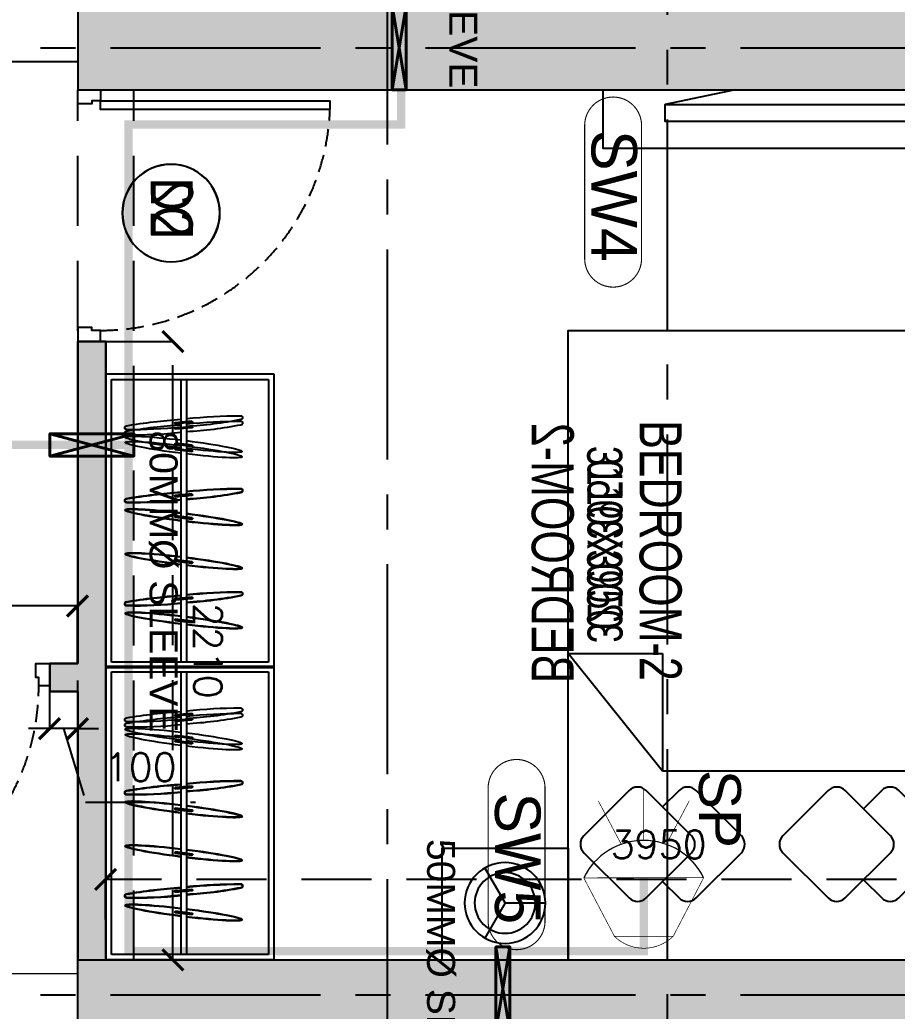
# Model space of a CAD drawing. Header units: millimetres. Extents: x -414464 to 1686, y -90036 to 108605.
# Drawn here: x -98699 to -95566, y -73118 to -69575 of the extents above; entities that cross this region are included whole.
import ezdxf
from ezdxf.enums import TextEntityAlignment as Align

# ---------------------------------------------------------------- set-up
doc = ezdxf.new("R2010")
doc.units = ezdxf.units.MM
doc.header["$LTSCALE"] = 1000
doc.header["$MEASUREMENT"] = 0
for name, pattern in [('$1$AUDIT_D_120904163729-0', [0]), ('$36$HIDDEN', [0.375, 0.25, -0.125]), ('2BHK-A - BACK$1$AUDIT_D_120904163729-0', [0]), ('2BHK-A - BACK$1$HIDDEN', [0.375, 0.25, -0.125]), ('AUDIT_D_120904163729-0', [0]), ('T8(T9 IS SIMILAR) - DIMENSION & TEXTING$1$( Hidden )', [0.375, 0.25, -0.125]), ('T8(T9 IS SIMILAR) - DIMENSION & TEXTING$1$1', [0]), ('T8(T9 IS SIMILAR) - DIMENSION & TEXTING$1$3BHK-D$0$HIDDEN', [0.375, 0.25, -0.125]), ('T8(T9 IS SIMILAR) - DIMENSION & TEXTING$1$AUDIT_D_120904163729-0', [0]), ('T8(T9 IS SIMILAR) - DIMENSION & TEXTING$1$HIDDEN', [0.375, 0.25, -0.125]), ('T8(T9 IS SIMILAR)$1$$0$HIDDEN', [0.375, 0.25, -0.125]), ('T8(T9 IS SIMILAR)$1$HIDDEN', [0.375, 0.25, -0.125]), ('T8_REFUGE COLUMNS$1$CENTER2', [1.125, 0.75, -0.125, 0.125, -0.125])]:
    doc.linetypes.add(name, pattern=pattern)
doc.layers.get('0').update_dxf_attribs({"linetype": 'AUDIT_D_120904163729-0'})
for name, color, linetype in [('$0$A-HATCH -160', 251, '$1$AUDIT_D_120904163729-0'), ('$21$A-DIMENSIONS', 2, '$36$HIDDEN'), ('2BHK-A - BACK$1$2BHK-A - FRONT$0$a-furniture', 8, 'Continuous'), ('2BHK-A - BACK$1$A-DOOR-FULL', 2, 'Continuous'), ('2BHK-A - BACK$1$A-HATCH -160', 251, '2BHK-A - BACK$1$AUDIT_D_120904163729-0'), ('2BHK-A - BACK$1$a-window-no', 125, 'Continuous'), ('a-rcc', 3, 'Continuous'), ('T8(T9 IS SIMILAR) - DIMENSION & TEXTING$1$A-DIMENSIONS', 2, 'T8(T9 IS SIMILAR) - DIMENSION & TEXTING$1$HIDDEN'), ('T8(T9 IS SIMILAR) - DIMENSION & TEXTING$1$A-FIRE FIGHTING', 7, 'T8(T9 IS SIMILAR) - DIMENSION & TEXTING$1$AUDIT_D_120904163729-0'), ('T8(T9 IS SIMILAR) - DIMENSION & TEXTING$1$a-window-no', 125, 'Continuous'), ('T8(T9 IS SIMILAR)$1$$6$a-beam 2', 50, 'Continuous'), ('T8(T9 IS SIMILAR)$1$S-BEAM', 20, 'T8(T9 IS SIMILAR)$1$$0$HIDDEN'), ('T8_REFUGE COLUMNS$1$A-CENTERLINE', 193, 'T8_REFUGE COLUMNS$1$CENTER2'), ('T8_REFUGE COLUMNS$1$A-RCC COLS', 3, 'Continuous'), ('T8_TYPICAL COLUMNS$1$A-RCC COLS', 3, 'Continuous')]:
    doc.layers.add(name, color=color, linetype=linetype)
for name, color, linetype, lineweight in [('2BHK-A - BACK$1$a-Text', 4, 'Continuous', 0), ('2BHK-A - BACK$1$a-TEXT -R SIZE', 4, 'Continuous', 0), ('2BHK-A - BACK$1$A-WALL- 160', 6, 'Continuous', 30), ('T8(T9 IS SIMILAR) - DIMENSION & TEXTING$1$a-Text', 4, 'Continuous', 0), ('T8(T9 IS SIMILAR) - DIMENSION & TEXTING$1$a-TEXT -R SIZE', 4, 'Continuous', 0), ('T8(T9 IS SIMILAR) - DIMENSION & TEXTING$1$U-IPD-WS-FIRE', 1, 'Continuous', 40), ('T8(T9 IS SIMILAR) - DIMENSION & TEXTING$1$U-IPD-WS-SP', 1, 'Continuous', 5), ('T8(T9 IS SIMILAR) - DIMENSION & TEXTING$1$U-IPD-WS-TEXT', 7, 'Continuous', 0), ('T8(T9 IS SIMILAR)$1$D&W', 8, 'Continuous', 25), ('T8(T9 IS SIMILAR)$1$SCPL BEAM', 191, 'T8(T9 IS SIMILAR)$1$$0$HIDDEN', 13), ('T8_REFUGE COLUMNS$1$A-COLUMN NO size reduce', 81, 'Continuous', 25)]:
    doc.layers.add(name, color=color, linetype=linetype, lineweight=lineweight)
for name, color, linetype, lineweight, true_color in [('T8(T9 IS SIMILAR) - DIMENSION & TEXTING$1$U-IPD-SP-SLEV-50', 7, 'T8(T9 IS SIMILAR) - DIMENSION & TEXTING$1$3BHK-D$0$HIDDEN', 40, 0x2f0dd9), ('T8(T9 IS SIMILAR) - DIMENSION & TEXTING$1$U-IPD-SP-SLEV-80', 7, 'T8(T9 IS SIMILAR) - DIMENSION & TEXTING$1$1', 40, 0x10d54b), ('T8_REFUGE COLUMNS$1$COL-HATCH', 7, 'Continuous', 25, 0xa3a3a3)]:
    doc.layers.add(name, color=color, linetype=linetype, lineweight=lineweight, true_color=true_color)
doc.styles.add('2BHK-A - BACK$1$ARIAL ARROW', font='swisscl.ttf')
doc.styles.add('2BHK-A - BACK$1$LODHA STANDERD', font='sanss___.ttf')
doc.styles.add('T8(T9 IS SIMILAR) - DIMENSION & TEXTING$1$arial', font='sanss___.ttf')
doc.styles.add('T8(T9 IS SIMILAR) - DIMENSION & TEXTING$1$ARIAL ARROW', font='swisscl.ttf')
doc.styles.add('T8(T9 IS SIMILAR) - DIMENSION & TEXTING$1$LODHA STANDERD', font='sanss___.ttf')
doc.styles.add('T8(T9 IS SIMILAR) - DIMENSION & TEXTING$1$Romans 1', font='romans.shx', dxfattribs={"height": 100})
doc.styles.add('T8_REFUGE COLUMNS$1$STANDARD', font='GOTHIC.TTF')
doc.dimstyles.new('T8(T9 IS SIMILAR) - DIMENSION & TEXTING$1$ALPINE S', dxfattribs={"dimscale": 0, "dimtxt": 100, "dimasz": 75, "dimexe": 0, "dimexo": 0, "dimgap": 75, "dimtad": 1, "dimdec": 0, "dimzin": 0, "dimdsep": 46, "dimtxsty": 'T8(T9 IS SIMILAR) - DIMENSION & TEXTING$1$Romans 1', "dimblk": 'T8(T9 IS SIMILAR) - DIMENSION & TEXTING$1$_ArchTick', "dimcen": 0.09, "dimclrd": 256, "dimclre": 256, "dimclrt": 7, "dimadec": 0, "dimazin": 0, "dimtfac": 1, "dimtdec": 0, "dimtofl": 0, "dimtmove": 1, "dimatfit": 0, "dimldrblk": 'T8(T9 IS SIMILAR) - DIMENSION & TEXTING$1$_Open90', "dimfxl": 1, "dimtolj": 1, "dimtzin": 0, "dimarcsym": 0})

# ---------------------------------------------------------------- blocks, each defined once
blk = doc.blocks.new('T8_REFUGE COLUMNS')
at = {"layer": 'T8_REFUGE COLUMNS$1$COL-HATCH', "linetype": 'ByBlock'}
h = blk.add_hatch(color=256, dxfattribs=at)
h.dxf.hatch_style = 1
h.paths.add_polyline_path([(1210052.1, -5701089.9), (1209752.1, -5701089.9), (1209752.1, -5705299.9), (1210052.1, -5705299.9)])
h = blk.add_hatch(color=256, dxfattribs=at)
h.dxf.hatch_style = 1
h.paths.add_polyline_path([(1213162.1, -5701089.9), (1213412.1, -5701089.9), (1213412.1, -5705299.9), (1213162.1, -5705299.9)])
at = {"layer": 'T8_REFUGE COLUMNS$1$A-CENTERLINE'}
for p, q in [((1209902.1, -5728808.5), (1209902.1, -5698573.6)), ((1213287.1, -5728808.5), (1213287.1, -5698573.6)), ((1214284.1, -5703194.9), (1182156.9, -5703194.9)), ((1218123.2, -5704194.9), (1182156.9, -5704194.9))]:
    blk.add_line(p, q, dxfattribs=at)
at = {"layer": 'T8_REFUGE COLUMNS$1$A-COLUMN NO size reduce', "linetype": 'ByBlock', "const_width": 3.9}
for points in [[(1210179.9, -5703490.4, -1), (1210179.9, -5703287.2), (1210656, -5703287.2, -1), (1210656, -5703490.4)], [(1212547.2, -5703835.1, -1), (1212547.2, -5703631.9), (1213023.6, -5703631.9, -1), (1213023.6, -5703835.1)]]:
    blk.add_lwpolyline(points, format="xyb", close=True, dxfattribs=at)
at = {"layer": 'T8_REFUGE COLUMNS$1$A-RCC COLS', "linetype": 'ByBlock'}
for points in [[(1210052.1, -5701089.9), (1209752.1, -5701089.9), (1209752.1, -5705299.9), (1210052.1, -5705299.9)], [(1213162.1, -5701089.9), (1213412.1, -5701089.9), (1213412.1, -5705299.9), (1213162.1, -5705299.9)]]:
    blk.add_lwpolyline(points, close=True, dxfattribs=at)
at = {"layer": 'T8_REFUGE COLUMNS$1$A-COLUMN NO size reduce', "linetype": 'ByBlock', "char_height": 162.5, "attachment_point": 1, "style": 'T8_REFUGE COLUMNS$1$STANDARD'}
for s, width, insert in [('SW4', 2000.242, (1210196.2, -5703303.5)), ('SW5', 1745.453, (1212563.4, -5703648.1))]:
    blk.add_mtext_dynamic_manual_height_columns(s, width=width, gutter_width=500, heights=[0], dxfattribs=dict(at, insert=insert))
blk = doc.blocks.new('T8_TYPICAL COLUMNS')
at = {"layer": 'T8_TYPICAL COLUMNS$1$A-RCC COLS', "linetype": 'ByBlock'}
blk.add_blockref('T8_REFUGE COLUMNS', (0, 0), dxfattribs=at)
blk = doc.blocks.new('*U2933')
for points in [[(0, 0), (0, 820), (-30, 820), (-30, 0)], [(-860, 0), (-820, 0), (-820, -30), (-810, -30), (-810, -80), (-860, -80)], [(40, 0), (0, 0), (0, -30), (-10, -30), (-10, -80), (40, -80)]]:
    blk.add_lwpolyline(points, close=True)
at = {"color": 0, "linetype": 'ByBlock', "ltscale": 0.25}
blk.add_arc((1.2, -0.5), 821.2, 92.373, 179.9653, dxfattribs=at)
blk = doc.blocks.new('*U2931')
for points in [[(0, 0), (0, 820), (30, 820), (30, 0)], [(-40, 0), (0, 0), (0, -30), (10, -30), (10, -80), (-40, -80)], [(860, 0), (820, 0), (820, -30), (810, -30), (810, -80), (860, -80)]]:
    blk.add_lwpolyline(points, close=True)
at = {"color": 0, "linetype": 'ByBlock', "ltscale": 0.25}
blk.add_arc((-1.2, -0.5), 821.2, 0.0347, 87.627, dxfattribs=at)
blk = doc.blocks.new('2BHK-A - BACK$1$WINDOW TAG')
at = {"layer": '2BHK-A - BACK$1$a-window-no'}
blk.add_circle((0, 0), 174.1, dxfattribs=at)
at = {"layer": '2BHK-A - BACK$1$a-window-no', "style": '2BHK-A - BACK$1$LODHA STANDERD'}
blk.add_attdef('WINDOW', text='', height=150, dxfattribs=at).set_placement((11.3, 2.8), align=Align.MIDDLE_CENTER)
blk = doc.blocks.new('2BHK-A - BACK$1$2BHK-A - FRONT$0$A$C6E931037')
at = {"color": 0, "linetype": 'ByBlock'}
for p, q in [((1050, 600), (0, 600)), ((0, 600), (0, 0)), ((1030, 580), (20, 580)), ((20, 580), (20, 20)), ((1030, 20), (1030, 580)), ((1050, 0), (1050, 600)), ((1029, 287.5), (19, 287.5)), ((169.2, 247.5), (161.9, 307.1)), ((170.8, 247.5), (163.5, 307.1)), ((164.9, 307.5), (172.2, 247.9)), ((166.5, 307.5), (173.8, 247.9)), ((242.4, 247.6), (247.7, 307.4)), ((244, 247.6), (249.2, 307.4)), ((250.7, 307.1), (245.4, 247.4)), ((252.2, 307.1), (247, 247.4)), ((381.4, 247.5), (374, 307.1)), ((374, 307.1), (374, 307.1)), ((382.9, 247.5), (375.6, 307.1)), ((375.6, 307.1), (375.6, 307.1)), ((377, 307.5), (377, 307.5)), ((377, 307.5), (384.3, 247.9)), ((378.6, 307.5), (378.6, 307.5)), ((378.6, 307.5), (385.9, 247.9)), ((538.2, 247.5), (530.9, 307.1)), ((539.8, 247.5), (532.4, 307.1)), ((533.9, 307.5), (541.2, 247.9)), ((535.4, 307.5), (542.7, 247.9)), ((611.4, 247.6), (616.6, 307.4)), ((612.9, 247.6), (618.2, 307.4)), ((619.6, 307.1), (614.4, 247.4)), ((621.2, 307.1), (615.9, 247.4)), ((780.2, 247.5), (772.9, 307.1)), ((775.8, 307.5), (783.1, 247.9)), ((799.4, 247.5), (792.1, 307.1)), ((795.1, 307.5), (802.4, 247.9)), ((853.4, 247.6), (858.6, 307.4)), ((861.6, 307.1), (856.3, 247.4)), ((872.6, 247.6), (877.8, 307.4)), ((880.8, 307.1), (875.6, 247.4)), ((1030, 267.5), (20, 267.5)), ((381.4, 247.5), (381.4, 247.5)), ((382.9, 247.5), (382.9, 247.5)), ((384.3, 247.9), (384.3, 247.9)), ((385.9, 247.9), (385.9, 247.9)), ((0, 0), (1050, 0)), ((20, 20), (1030, 20))]:
    blk.add_line(p, q, dxfattribs=at)
for centre, radius, start, end in [((1679.1, 203.5), 1449.3, 168.9432, 176.6792), ((1680.7, 203.5), 1449.3, 168.9432, 176.6792), ((263.6, 481.1), 6.91, 353.3258, 176.6742), ((265.2, 481.1), 6.91, 353.3258, 176.6742), ((-1659.6, 483.1), 1930.1, 354.1834, 359.9166), ((-1658.1, 483.1), 1930.1, 354.1834, 359.9166), ((2048.1, 203.5), 1449.3, 168.9432, 176.6792), ((2049.6, 203.5), 1449.3, 168.9432, 176.6792), ((632.6, 481.1), 6.91, 353.3258, 176.6742), ((634.1, 481.1), 6.91, 353.3258, 176.6742), ((-1290.6, 483.1), 1930.1, 354.1834, 359.9166), ((-1289.1, 483.1), 1930.1, 354.1834, 359.9166), ((2290, 203.5), 1449.3, 168.9432, 176.6792), ((2309.3, 203.5), 1449.3, 168.9432, 176.6792), ((874.5, 481.1), 6.91, 353.3258, 176.6742), ((-1048.7, 483.1), 1930.1, 354.1834, 359.9166), ((893.8, 481.1), 6.91, 353.3258, 176.6742), ((-1029.4, 483.1), 1930.1, 354.1834, 359.9166), ((163.4, 307.3), 1.5, 7, 187), ((165, 307.3), 1.5, 7, 187), ((249.2, 307.3), 1.5, 355, 175), ((250.7, 307.3), 1.5, 355, 175), ((375.5, 307.3), 1.5, 7, 187), ((377.1, 307.3), 1.5, 7, 187), ((532.4, 307.3), 1.5, 7, 187), ((533.9, 307.3), 1.5, 7, 187), ((618.1, 307.3), 1.5, 355, 175), ((619.7, 307.3), 1.5, 355, 175), ((774.3, 307.3), 1.5, 7, 187), ((793.6, 307.3), 1.5, 7, 187), ((860.1, 307.3), 1.5, 355, 175), ((879.3, 307.3), 1.5, 355, 175), ((1671.5, 107.8), 1450.8, 173.6789, 181.3108), ((1673.1, 107.8), 1450.8, 173.6789, 181.3108), ((-1666, 397), 1928.2, 350.3383, 356.1495), ((-1664.5, 397), 1928.2, 350.3383, 356.1495), ((2040.5, 107.8), 1450.8, 173.6789, 181.3108), ((2042, 107.8), 1450.8, 173.6789, 181.3108), ((-1297, 397), 1928.2, 350.3383, 356.1495), ((-1295.5, 397), 1928.2, 350.3383, 356.1495), ((2282.4, 107.8), 1450.8, 173.6789, 181.3108), ((-1055.1, 397), 1928.2, 350.3383, 356.1495), ((2301.7, 107.8), 1450.8, 173.6789, 181.3108), ((-1035.8, 397), 1928.2, 350.3383, 356.1495), ((170.7, 247.7), 1.5, 187, 7), ((172.3, 247.7), 1.5, 187, 7), ((243.9, 247.5), 1.5, 175, 355), ((245.5, 247.5), 1.5, 175, 355), ((382.8, 247.7), 1.5, 187, 7), ((384.4, 247.7), 1.5, 187, 7), ((539.7, 247.7), 1.5, 187, 7), ((541.2, 247.7), 1.5, 187, 7), ((612.9, 247.5), 1.5, 175, 355), ((614.4, 247.5), 1.5, 175, 355), ((781.7, 247.7), 1.5, 187, 7), ((800.9, 247.7), 1.5, 187, 7), ((854.8, 247.5), 1.5, 175, 355), ((874.1, 247.5), 1.5, 175, 355), ((228, 73.8), 6.91, 173.3258, 356.6742), ((229.5, 73.8), 6.91, 173.3258, 356.6742), ((596.9, 73.8), 6.91, 173.3258, 356.6742), ((598.5, 73.8), 6.91, 173.3258, 356.6742), ((838.9, 73.8), 6.91, 173.3258, 356.6742), ((858.1, 73.8), 6.91, 173.3258, 356.6742)]:
    blk.add_arc(centre, radius, start, end, dxfattribs=at)
for centre, start_param, end_param in [((169.2, 272.7), -1.509644, 1.493508), ((170.7, 272.7), -1.509644, 1.493508), ((381.3, 272.7), -1.509644, 1.493508), ((382.8, 272.7), -1.509644, 1.493508), ((538.1, 272.7), -1.509644, 1.493508), ((539.7, 272.7), -1.509644, 1.493508), ((780.1, 272.7), -1.509644, 1.493508), ((799.3, 272.7), -1.509644, 1.493508), ((168, 282.7), 1.633749, 4.633301), ((169.5, 282.7), 1.633749, 4.633301), ((380.1, 282.7), 1.633749, 4.633301), ((381.6, 282.7), 1.633749, 4.633301), ((536.9, 282.7), 1.633749, 4.633301), ((538.5, 282.7), 1.633749, 4.633301), ((778.9, 282.7), 1.633749, 4.633301), ((798.1, 282.7), 1.633749, 4.633301)]:
    blk.add_ellipse(centre, major_axis=(-26.2, 213.6), ratio=0.065707, start_param=start_param, end_param=end_param, dxfattribs=at)
blk = doc.blocks.new('2BHK-A - BACK$1$2BHK-A - FRONT$0$a bed')
at = {"color": 0, "linetype": 'ByBlock', "extrusion": (1.06338e-09, -0.000260045, 1)}
for q in [(78.6, 2497.2), (328.9, 2497.3), (203.8, 2280.5)]:
    blk.add_line((203.8, 2425), q, dxfattribs=at)
at = {"color": 0, "linetype": 'ByBlock'}
for p, q in [((675, 2200, 0), (675, 737.5, 0)), ((221.8, 1867.4, 0), (383.5, 2029, 0)), ((444.1, 2029, 0), (605.8, 1867.4, 0)), ((334.7, 1693.9, 0), (221.8, 1806.8, 0)), ((605.8, 1806.8, 0), (492.9, 1693.9, 0)), ((221.8, 1581, 0), (383.5, 1742.6, 0)), ((444.1, 1742.6, 0), (605.8, 1581, 0)), ((221.8, 1389.8, 0), (383.5, 1551.4, 0)), ((444.1, 1551.4, 0), (605.8, 1389.8, 0)), ((287.1, 1455.1, 0), (221.8, 1520.4, 0)), ((605.8, 1520.4, 0), (540.5, 1455.1, 0)), ((383.5, 1167.5, 0), (221.8, 1329.2, 0)), ((605.8, 1329.2, 0), (444.1, 1167.5, 0)), ((221.8, 857.3, 0), (383.5, 1019, 0)), ((444.1, 1019, 0), (605.8, 857.3, 0)), ((221.8, 679, 0), (383.5, 840.6, 0)), ((444.1, 840.6, 0), (605.8, 679, 0)), ((280.7, 737.9, 0), (221.8, 796.7, 0)), ((605.8, 796.7, 0), (546.9, 737.9, 0)), ((1095.6, 737.5, 0), (675, 737.5, 0)), ((675, 737.5, 0), (1095.6, 400, 0)), ((1095.6, 400, 0), (1095.6, 737.5, 0)), ((383.5, 456.7, 0), (221.8, 618.4, 0)), ((605.8, 618.4, 0), (444.1, 456.7, 0)), ((56.3, 400, 0), (506.3, 400, 0))]:
    blk.add_line(p, q, dxfattribs=at)
at = {"color": 0, "linetype": 'ByBlock', "extrusion": (1.06338e-09, 0.000260045, 1)}
for q in [(203.8, 319.5), (78.6, 102.8), (328.9, 102.7)]:
    blk.add_line((203.8, 175), q, dxfattribs=at)
at = {"color": 0, "linetype": 'ByBlock'}
for points in [[(0, 2200), (0, 2650), (400, 2650), (400, 2200)], [(0, 400), (0, -50), (400, -50), (400, 400)]]:
    blk.add_lwpolyline(points, close=True, dxfattribs=at)
blk.add_lwpolyline([(0, 400), (2250, 400), (2250, 2200), (0, 2200), (0, 400)], dxfattribs=at)
at = {"color": 0, "linetype": 'ByBlock', "extrusion": (1.06338e-09, -0.000260045, 1)}
for radius in [144.5, 108.4]:
    blk.add_circle((203.8, 2425, -0.6), radius, dxfattribs=at)
at = {"color": 0, "linetype": 'ByBlock', "extrusion": (1.06338e-09, 0.000260045, 1)}
for radius in [144.5, 108.4]:
    blk.add_circle((203.8, 175, 0), radius, dxfattribs=at)
at = {"color": 0, "linetype": 'ByBlock', "extrusion": (7.42612e-06, -2.34658e-07, -1)}
for centre, major_axis, start_param, end_param in [((417.2, 2002.1, 0), (-26.9, 26.9, 0), 6.283185, 7.853982), ((252.2, 1837.1, 0.7), (-30.3, 30.3, 0), 4.712389, 6.283185), ((575.4, 1837.1, 0.7), (30.3, 30.3, 0), 0, 1.570796), ((413.8, 1712.3, 0.7), (-30.3, 30.3, 0), 6.283185, 7.853982), ((252.2, 1550.7, 0.7), (30.3, 30.3, 0), 3.141593, 4.712389), ((413.8, 1521.1, 0.7), (30.3, 30.3, 0), 4.712389, 6.283185), ((575.4, 1550.7, 0.7), (30.3, 30.3, 0), 0, 1.570796), ((252.2, 1359.5, 0.7), (-30.3, 30.3, 0), 4.712389, 6.283185), ((575.4, 1359.5, 0.7), (-30.3, 30.3, 0), 1.570796, 3.141593), ((413.8, 1197.8, 0.7), (-30.3, 30.3, 0), 3.141593, 4.712389), ((413.8, 988.7, 0.7), (30.3, 30.3, 0), 4.712389, 6.283185), ((252.2, 827, 0.7), (30.3, 30.3, 0), 3.141593, 4.712389), ((413.8, 810.3, 0.7), (30.3, 30.3, 0), 4.712389, 6.283185), ((575.4, 827, 0.7), (-30.3, 30.3, 0), 1.570796, 3.141593), ((252.2, 648.7, 0.7), (-30.3, 30.3, 0), 4.712389, 6.283185), ((575.4, 648.7, 0.7), (-30.3, 30.3, 0), 1.570796, 3.141593), ((413.8, 487.1, 0.7), (30.3, 30.3, 0), 1.570796, 3.141593)]:
    blk.add_ellipse(centre, major_axis=major_axis, ratio=1, start_param=start_param, end_param=end_param, dxfattribs=at)
blk = doc.blocks.new('2BHK-A - BACK$1$2BHK-A - FRONT$0$A$C7BF77BFD')
at = {"layer": '2BHK-A - BACK$1$2BHK-A - FRONT$0$a-furniture'}
for p, q in [((-300, 1078.1), (-246.9, 1328.1)), ((-300, 1078.1), (-300, 478.1)), ((-246.9, 228.1), (-300, 478.1))]:
    blk.add_line(p, q, dxfattribs=at)
for points in [[(-300, 1550), (-300, 0), (-90, 0), (-90, 1550)], [(-246.9, 228.1), (-186.9, 228.1), (-186.9, 1328.1), (-246.9, 1328.1)]]:
    blk.add_lwpolyline(points, close=True, dxfattribs=at)
blk = doc.blocks.new('2BHK-A - BACK')
at = {"layer": '2BHK-A - BACK$1$A-HATCH -160', "linetype": 'ByBlock'}
h = blk.add_hatch(dxfattribs=at)
h.set_pattern_fill('ZIGZAG', color=256, scale=250)
h.set_pattern_definition([(9e-15, (-0.22, 0.45), (31.25, 31.25), [31.25, -31.25]), (90, (31.03, 0.45), (-31.25, 31.25), [31.25, -31.25])])
h.paths.add_polyline_path([(1196642.1, -5706299.9), (1198342.2, -5706299.9), (1198342.2, -5706399.9), (1196642.1, -5706399.9)])
h.paths.add_polyline_path([(1199382.6, -5705299.9), (1199382.6, -5705199.9), (1201592.2, -5705199.9), (1201592.2, -5705299.9), (1200442.1, -5705299.9), (1200442.1, -5705399.9), (1200342.1, -5705399.9), (1200342.1, -5705299.9)])
h.paths.add_polyline_path([(1200442.1, -5706399.9), (1201341.8, -5706399.9), (1201341.8, -5706299.9), (1200442.1, -5706299.9)])
h.paths.add_polyline_path([(1202091.8, -5706299.9), (1202691.8, -5706299.9), (1202691.8, -5706399.9), (1202091.8, -5706399.9)])
h.paths.add_polyline_path([(1204892.1, -5708749.5), (1204992.1, -5708749.5), (1204992.1, -5707999.9), (1204892.1, -5707999.9)])
h.paths.add_polyline_path([(1204892.1, -5709649.5), (1204992.1, -5709649.5), (1204992.1, -5710549.5), (1204892.1, -5710549.5)])
h.paths.add_polyline_path([(1200142, -5708600.5), (1200257, -5708600.5), (1200257.1, -5708700.5), (1200042, -5708700.5), (1200042, -5708099.9), (1200142, -5708099.9)])
h.paths.add_polyline_path([(1202792.1, -5701189.9), (1203427.1, -5701189.9), (1203427.1, -5701089.9), (1202792.1, -5701089.9)])
at = {"layer": '2BHK-A - BACK$1$A-WALL- 160', "linetype": 'ByBlock'}
for p, q in [((1199382.6, -5705199.9), (1201592.2, -5705199.9)), ((1201592.2, -5705299.9), (1201592.2, -5705199.9)), ((1199382.6, -5705299.9), (1200342.1, -5705299.9)), ((1200342.1, -5705399.9), (1200342.1, -5705299.9)), ((1200442.1, -5705299.9), (1201592.2, -5705299.9)), ((1200442.1, -5705299.9), (1200442.1, -5705399.9)), ((1200442.1, -5705399.9), (1200342.1, -5705399.9))]:
    blk.add_line(p, q, dxfattribs=at)
at = {"layer": '2BHK-A - BACK$1$2BHK-A - FRONT$0$a-furniture', "extrusion": (4.84058e-05, 0.000523293, 1), "rotation": 359.9999999999999}
blk.add_blockref('2BHK-A - BACK$1$2BHK-A - FRONT$0$a bed', (1199382.4, -5703949.1, -2925.6), dxfattribs=at)
at = {"layer": '2BHK-A - BACK$1$2BHK-A - FRONT$0$a-furniture', "extrusion": (0.000159294, -0.000512155, 1), "rotation": 180.0000000092683}
blk.add_blockref('2BHK-A - BACK$1$2BHK-A - FRONT$0$A$C7BF77BFD', (1202192.1, -5701874, 3114.6), dxfattribs=at)
at = {"layer": '2BHK-A - BACK$1$2BHK-A - FRONT$0$a-furniture', "extrusion": (0.000159294, -0.000512155, 1)}
for p in [(1199382.6, -5705199, 3113), (1200426.6, -5705199, 3113.2)]:
    blk.add_blockref('2BHK-A - BACK$1$2BHK-A - FRONT$0$A$C6E931037', p, dxfattribs=at)
at = {"layer": '2BHK-A - BACK$1$A-DOOR-FULL', "linetype": '2BHK-A - BACK$1$HIDDEN', "xscale": -1}
blk.add_blockref('*U2931', (1202452.2, -5705219.9), dxfattribs=at)
at = {"layer": '2BHK-A - BACK$1$A-DOOR-FULL', "linetype": '2BHK-A - BACK$1$HIDDEN', "xscale": -1, "rotation": 90}
blk.add_blockref('*U2933', (1200362.1, -5706259.9), dxfattribs=at)
at = {"layer": '2BHK-A - BACK$1$a-window-no'}
ref = blk.add_blockref('2BHK-A - BACK$1$WINDOW TAG', (1202051.6, -5704966.9), dxfattribs=at)
ref.add_attrib('WINDOW', 'D2', dxfattribs={"height": 150, "style": '2BHK-A - BACK$1$LODHA STANDERD', "width": 0.8}).set_placement((1202064.3, -5704964.1), align=Align.MIDDLE_CENTER)
at = {"layer": '2BHK-A - BACK$1$a-Text', "style": '2BHK-A - BACK$1$ARIAL ARROW'}
blk.add_text('BEDROOM-2', height=150, dxfattribs=at).set_placement((1200371.1, -5703679.4))
at = {"layer": '2BHK-A - BACK$1$a-TEXT -R SIZE', "color": 2, "style": '2BHK-A - BACK$1$ARIAL ARROW'}
blk.add_text('3200X3950', height=125, dxfattribs=at).set_placement((1200515.2, -5703480.2))
blk = doc.blocks.new('T8(T9 IS SIMILAR) - DIMENSION & TEXTING$1$WINDOW TAG')
at = {"layer": 'T8(T9 IS SIMILAR) - DIMENSION & TEXTING$1$a-window-no'}
blk.add_circle((0, 0), 174.1, dxfattribs=at)
at = {"layer": 'T8(T9 IS SIMILAR) - DIMENSION & TEXTING$1$a-window-no', "style": 'T8(T9 IS SIMILAR) - DIMENSION & TEXTING$1$LODHA STANDERD'}
blk.add_attdef('WINDOW', text='', height=150, dxfattribs=at).set_placement((11.3, 2.8), align=Align.MIDDLE_CENTER)
blk = doc.blocks.new('T8(T9 IS SIMILAR) - DIMENSION & TEXTING$1$_ArchTick')
at = {"color": 0, "linetype": 'ByBlock', "const_width": 0.15}
blk.add_lwpolyline([(-0.5, -0.5), (0.5, 0.5)], dxfattribs=at)
blk = doc.blocks.new('*D1484')
at = {"layer": 'T8(T9 IS SIMILAR) - DIMENSION & TEXTING$1$A-DIMENSIONS', "linetype": 'T8(T9 IS SIMILAR) - DIMENSION & TEXTING$1$HIDDEN', "lineweight": -2, "transparency": 16777216}
for p, q in [((1212102.3, -5705301.3), (1211897, -5705301.3)), ((1212102.3, -5706301.3), (1211897, -5706301.3))]:
    blk.add_line(p, q, dxfattribs=at)
at = {"layer": 'T8(T9 IS SIMILAR) - DIMENSION & TEXTING$1$A-DIMENSIONS', "lineweight": -2, "transparency": 16777216}
blk.add_line((1211897, -5705301.3), (1211897, -5706301.3), dxfattribs=at)
at = {"layer": 'T8(T9 IS SIMILAR) - DIMENSION & TEXTING$1$A-DIMENSIONS', "linetype": 'ByBlock', "lineweight": -2, "transparency": 16777216, "xscale": 75, "yscale": 75, "zscale": 75}
for p, rotation in [((1211897, -5705301.3), 90), ((1211897, -5706301.3), 270)]:
    blk.add_blockref('T8(T9 IS SIMILAR) - DIMENSION & TEXTING$1$_ArchTick', p, dxfattribs=dict(at, rotation=rotation))
at = {"layer": 'T8(T9 IS SIMILAR) - DIMENSION & TEXTING$1$A-DIMENSIONS', "color": 7, "linetype": 'ByBlock', "transparency": 16777216, "insert": (1211772, -5705801.3), "char_height": 100, "attachment_point": 5, "rotation": 90, "style": 'T8(T9 IS SIMILAR) - DIMENSION & TEXTING$1$Romans 1'}
blk.add_mtext('\\A1;1000', dxfattribs=at)
blk = doc.blocks.new('T8(T9 IS SIMILAR) - DIMENSION & TEXTING$1$_Open90')
at = {"color": 0, "linetype": 'ByBlock', "lineweight": -2}
for p, q in [((-0.5, 0.5), (0, 0)), ((0, 0), (-1, 0)), ((0, 0), (-0.5, -0.5))]:
    blk.add_line(p, q, dxfattribs=at)
blk = doc.blocks.new('*D1485')
at = {"layer": 'T8(T9 IS SIMILAR) - DIMENSION & TEXTING$1$A-DIMENSIONS', "lineweight": -2, "transparency": 16777216}
for p, q in [((1212597.7, -5705272.6), (1212597.7, -5704879.7)), ((1212335.2, -5705301.3), (1212335.2, -5705226.3)), ((1212335.2, -5705351.3), (1212597.7, -5705272.6)), ((1212335.2, -5705301.3), (1212335.2, -5705401.3)), ((1212335.2, -5705401.3), (1212335.2, -5705476.3))]:
    blk.add_line(p, q, dxfattribs=at)
at = {"layer": 'T8(T9 IS SIMILAR) - DIMENSION & TEXTING$1$A-DIMENSIONS', "linetype": 'T8(T9 IS SIMILAR) - DIMENSION & TEXTING$1$HIDDEN', "lineweight": -2, "transparency": 16777216}
for p, q in [((1212202.3, -5705301.3), (1212335.2, -5705301.3)), ((1212202.3, -5705401.3), (1212335.2, -5705401.3))]:
    blk.add_line(p, q, dxfattribs=at)
at = {"layer": 'T8(T9 IS SIMILAR) - DIMENSION & TEXTING$1$A-DIMENSIONS', "linetype": 'ByBlock', "lineweight": -2, "transparency": 16777216, "xscale": 75, "yscale": 75, "zscale": 75}
for p, rotation in [((1212335.2, -5705301.3), 270), ((1212335.2, -5705401.3), 90)]:
    blk.add_blockref('T8(T9 IS SIMILAR) - DIMENSION & TEXTING$1$_ArchTick', p, dxfattribs=dict(at, rotation=rotation))
at = {"layer": 'T8(T9 IS SIMILAR) - DIMENSION & TEXTING$1$A-DIMENSIONS', "color": 7, "linetype": 'ByBlock', "transparency": 16777216, "insert": (1212472.7, -5705076.1), "char_height": 100, "attachment_point": 5, "rotation": 90, "style": 'T8(T9 IS SIMILAR) - DIMENSION & TEXTING$1$Romans 1'}
blk.add_mtext('\\A1;100', dxfattribs=at)
blk = doc.blocks.new('*D1486')
at = {"layer": 'T8(T9 IS SIMILAR) - DIMENSION & TEXTING$1$A-DIMENSIONS', "linetype": 'T8(T9 IS SIMILAR) - DIMENSION & TEXTING$1$HIDDEN', "lineweight": -2, "transparency": 16777216}
for p, q in [((1210952.2, -5705201.3), (1210952.2, -5704961)), ((1213161.8, -5705201.3), (1213161.8, -5704961))]:
    blk.add_line(p, q, dxfattribs=at)
at = {"layer": 'T8(T9 IS SIMILAR) - DIMENSION & TEXTING$1$A-DIMENSIONS', "lineweight": -2, "transparency": 16777216}
blk.add_line((1213161.8, -5704961), (1210952.2, -5704961), dxfattribs=at)
at = {"layer": 'T8(T9 IS SIMILAR) - DIMENSION & TEXTING$1$A-DIMENSIONS', "linetype": 'ByBlock', "lineweight": -2, "transparency": 16777216, "xscale": 75, "yscale": 75, "zscale": 75, "rotation": 180}
blk.add_blockref('T8(T9 IS SIMILAR) - DIMENSION & TEXTING$1$_ArchTick', (1210952.2, -5704961), dxfattribs=at)
at = {"layer": 'T8(T9 IS SIMILAR) - DIMENSION & TEXTING$1$A-DIMENSIONS', "linetype": 'ByBlock', "lineweight": -2, "transparency": 16777216, "xscale": 75, "yscale": 75, "zscale": 75}
blk.add_blockref('T8(T9 IS SIMILAR) - DIMENSION & TEXTING$1$_ArchTick', (1213161.8, -5704961), dxfattribs=at)
at = {"layer": 'T8(T9 IS SIMILAR) - DIMENSION & TEXTING$1$A-DIMENSIONS', "color": 7, "linetype": 'ByBlock', "transparency": 16777216, "insert": (1212057, -5704836), "char_height": 100, "attachment_point": 5, "style": 'T8(T9 IS SIMILAR) - DIMENSION & TEXTING$1$Romans 1'}
blk.add_mtext('\\A1;2210', dxfattribs=at)
blk = doc.blocks.new('*D1489')
at = {"layer": 'T8(T9 IS SIMILAR) - DIMENSION & TEXTING$1$A-DIMENSIONS', "linetype": 'T8(T9 IS SIMILAR) - DIMENSION & TEXTING$1$HIDDEN', "lineweight": -2, "transparency": 16777216}
for p, q in [((1213016.9, -5701251.3), (1212874.1, -5701251.3)), ((1213016.9, -5705201.3), (1212874.1, -5705201.3))]:
    blk.add_line(p, q, dxfattribs=at)
at = {"layer": 'T8(T9 IS SIMILAR) - DIMENSION & TEXTING$1$A-DIMENSIONS', "lineweight": -2, "transparency": 16777216}
blk.add_line((1212874.1, -5701251.3), (1212874.1, -5705201.3), dxfattribs=at)
at = {"layer": 'T8(T9 IS SIMILAR) - DIMENSION & TEXTING$1$A-DIMENSIONS', "linetype": 'ByBlock', "lineweight": -2, "transparency": 16777216, "xscale": 75, "yscale": 75, "zscale": 75}
for p, rotation in [((1212874.1, -5701251.3), 90), ((1212874.1, -5705201.3), 270)]:
    blk.add_blockref('T8(T9 IS SIMILAR) - DIMENSION & TEXTING$1$_ArchTick', p, dxfattribs=dict(at, rotation=rotation))
at = {"layer": 'T8(T9 IS SIMILAR) - DIMENSION & TEXTING$1$A-DIMENSIONS', "color": 7, "linetype": 'ByBlock', "transparency": 16777216, "insert": (1212749.1, -5703226.3), "char_height": 100, "attachment_point": 5, "rotation": 90, "style": 'T8(T9 IS SIMILAR) - DIMENSION & TEXTING$1$Romans 1'}
blk.add_mtext('\\A1;3950', dxfattribs=at)
blk = doc.blocks.new('T8(T9 IS SIMILAR) - DIMENSION & TEXTING$1$SIDE SPRINKLER')
at = {"layer": 'T8(T9 IS SIMILAR) - DIMENSION & TEXTING$1$U-IPD-WS-SP', "const_width": 3, "elevation": 0}
for points in [[(-6847.2, -87791.6), (-7102.7, -87925.5)], [(-6700.4, -87955.9), (-6510.2, -87854.9)], [(-6683.5, -88053.8), (-6456.1, -88053.8)], [(-6847.2, -88315.9), (-7102.7, -88183.1)], [(-6700.2, -88152.7), (-6509.9, -88253.3)]]:
    blk.add_lwpolyline(points, dxfattribs=at)
for points in [[(-6847.2, -87791.6, 0.000405), (-6846.7, -88316.2, 0.623274), (-6846.7, -87792.3, 0.617961)], [(-7102.7, -87925.2, 0.001274), (-7102.7, -88183.1, -0.409371), (-7102.7, -87925.2, -0.617961)]]:
    blk.add_lwpolyline(points, format="xyb", dxfattribs=at)
at = {"layer": 'T8(T9 IS SIMILAR) - DIMENSION & TEXTING$1$U-IPD-WS-SP'}
for centre, start, end in [((-6975.2, -88053.8), 296.0387, 63.9613), ((-6975.2, -88053.8), 0, 63.9613), ((-6975.2, -88054.2), 296.1316, 0.0929)]:
    blk.add_arc(centre, 291.8, start, end, dxfattribs=at)
blk = doc.blocks.new('T8(T9 IS SIMILAR) - DIMENSION & TEXTING$1$A$C7A147FD6')
at = {"layer": 'T8(T9 IS SIMILAR) - DIMENSION & TEXTING$1$U-IPD-SP-SLEV-50', "linetype": 'ByBlock'}
for points, elevation in [([(5963.1, 11616.6), (5663.1, 11616.6), (5663.1, 11566.6), (5963.1, 11566.6), (5963.1, 11616.6), (5663.1, 11566.6), (5963.1, 11566.6), (5663.1, 11616.6)], -2.9), ([(2600.1, 11246.4), (2300.1, 11246.4), (2300.1, 11196.4), (2600.1, 11196.4), (2600.1, 11246.4), (2300.1, 11196.4), (2600.1, 11196.4), (2300.1, 11246.4)], -0.6)]:
    blk.add_lwpolyline(points, dxfattribs=dict(at, elevation=elevation))
at = {"layer": 'T8(T9 IS SIMILAR) - DIMENSION & TEXTING$1$U-IPD-SP-SLEV-80', "elevation": -1.3}
blk.add_lwpolyline([(3829.3, 10274.2), (3829.3, 9974.2), (3909.3, 9974.2), (3909.3, 10274.2), (3829.3, 10274.2), (3909.3, 9974.2), (3829.3, 9974.2), (3909.3, 10274.2)], dxfattribs=at)
at = {"layer": 'T8(T9 IS SIMILAR) - DIMENSION & TEXTING$1$U-IPD-WS-FIRE', "color": 9, "linetype": 'T8(T9 IS SIMILAR) - DIMENSION & TEXTING$1$( Hidden )', "ltscale": 2, "true_color": 0xafd9aa, "const_width": 30}
for points, elevation in [([(5416.1, 12094.5), (5678.3, 12094.5), (5678.2, 10254.7), (4030.8, 10254.8), (3869.2, 10254.8), (3869.1, 8762.1), (3869.1, 7119), (-58.2, 7119.2), (-58.4, 4440), (-2302, 4440)], -1.3), ([(6327.5, 11596), (5663.8, 11596)], -1.3), ([(2048.3, 11228.2), (2724.5, 11228.2), (2724.5, 10254.8), (3869.2, 10254.8)], -0.6)]:
    blk.add_lwpolyline(points, dxfattribs=dict(at, elevation=elevation))
at = {"layer": 'T8(T9 IS SIMILAR) - DIMENSION & TEXTING$1$U-IPD-WS-FIRE', "xscale": 0.8162240268536691, "yscale": 0.8162240268536691, "zscale": 0.8162240268536691, "rotation": 179.9968069534352}
blk.add_blockref('T8(T9 IS SIMILAR) - DIMENSION & TEXTING$1$SIDE SPRINKLER', (-176.6, -59776.9, -1.3), dxfattribs=at)
at = {"layer": 'T8(T9 IS SIMILAR) - DIMENSION & TEXTING$1$U-IPD-WS-TEXT', "style": 'T8(T9 IS SIMILAR) - DIMENSION & TEXTING$1$arial'}
for s, width, insert, char_height, attachment_point, rotation in [('SP', 0.382, (5030.3, 12441.6, -2), 150, 1, 359.9967), ('50MM%%C SLEEVE', 1876.047, (2595.3, 11499.9, -1), 100, 3, 0.0013), ('50MM%%C SLEEVE', 1876.047, (6356.1, 11421, -1), 100, 3, 0.0013), ('80MM%%C SLEEVE', 1876.047, (4896.6, 10430.1, -0.6), 100, 3, 0.0013)]:
    blk.add_mtext_dynamic_manual_height_columns(s, width=width, gutter_width=0.75, heights=[0], dxfattribs=dict(at, insert=insert, char_height=char_height, attachment_point=attachment_point, rotation=rotation))
blk = doc.blocks.new('T8(T9 IS SIMILAR) - DIMENSION & TEXTING')
at = {"layer": 'T8(T9 IS SIMILAR) - DIMENSION & TEXTING$1$A-FIRE FIGHTING', "linetype": 'ByBlock'}
blk.add_blockref('T8(T9 IS SIMILAR) - DIMENSION & TEXTING$1$A$C7A147FD6', (1207452.3, -5715374), dxfattribs=at)
at = {"layer": 'T8(T9 IS SIMILAR) - DIMENSION & TEXTING$1$a-window-no'}
ref = blk.add_blockref('T8(T9 IS SIMILAR) - DIMENSION & TEXTING$1$WINDOW TAG', (1210492.7, -5704967.9), dxfattribs=dict(at, xscale=-1))
ref.add_attrib('WINDOW', 'D2', dxfattribs={"height": 150, "style": 'T8(T9 IS SIMILAR) - DIMENSION & TEXTING$1$LODHA STANDERD', "width": 0.8}).set_placement((1210472.8, -5704965.1), align=Align.MIDDLE_CENTER)
at = {"layer": 'T8(T9 IS SIMILAR) - DIMENSION & TEXTING$1$a-Text', "style": 'T8(T9 IS SIMILAR) - DIMENSION & TEXTING$1$ARIAL ARROW'}
blk.add_text('BEDROOM-2', height=150, dxfattribs=at).set_placement((1211233.1, -5703294.1))
at = {"layer": 'T8(T9 IS SIMILAR) - DIMENSION & TEXTING$1$a-TEXT -R SIZE', "color": 2, "style": 'T8(T9 IS SIMILAR) - DIMENSION & TEXTING$1$ARIAL ARROW'}
blk.add_text('3110X3950', height=125, dxfattribs=at).set_placement((1211324.9, -5703481.3))
at = {"layer": 'T8(T9 IS SIMILAR) - DIMENSION & TEXTING$1$A-DIMENSIONS', "linetype": 'ByBlock'}
for base, p1, p2, angle, picture, middle in [((1212874.1, -5705201.3), (1213016.9, -5701251.3), (1213016.9, -5705201.3), 270, '*D1489', (1212749.1, -5703226.3)), ((1210952.2, -5704961), (1213161.8, -5705201.3), (1210952.2, -5705201.3), 180, '*D1486', (1212057, -5704836)), ((1212335.2, -5705401.3), (1212202.3, -5705301.3), (1212202.3, -5705401.3), 270, '*D1485', (1212472.7, -5705197.6)), ((1211897, -5706301.3), (1212102.3, -5705301.3), (1212102.3, -5706301.3), 270, '*D1484', (1211772, -5705801.3))]:
    dim = blk.add_linear_dim(base=base, p1=p1, p2=p2, angle=angle, dimstyle='T8(T9 IS SIMILAR) - DIMENSION & TEXTING$1$ALPINE S', override={"dimscale": 1, "dimfxl": 5, "dimarcsym": 1}, dxfattribs=at)
    dim.commit()
    dim.dimension.update_dxf_attribs({"geometry": picture, "text_midpoint": middle})
blk = doc.blocks.new('T8(T9 IS SIMILAR)')
at = {"layer": 'T8(T9 IS SIMILAR)$1$D&W', "linetype": 'ByBlock'}
blk.add_blockref('T8_TYPICAL COLUMNS', (0, 0), dxfattribs=at)
at = {"layer": 'T8(T9 IS SIMILAR)$1$D&W', "linetype": 'ByBlock', "xscale": -1}
blk.add_blockref('2BHK-A - BACK', (2412544.6, 0), dxfattribs=at)
at = {"layer": 'T8(T9 IS SIMILAR)$1$$6$a-beam 2', "linetype": 'ByBlock'}
blk.add_blockref('T8(T9 IS SIMILAR) - DIMENSION & TEXTING', (0, 0), dxfattribs=at)
at = {"layer": 'T8(T9 IS SIMILAR)$1$S-BEAM'}
for p, q in [((1213163.3, -5705100.1), (1210052, -5705100.1)), ((1209951.7, -5706299.4, 0.1), (1209951.7, -5705300)), ((1213163.3, -5705300.1), (1210056.8, -5705300.1, -0.5))]:
    blk.add_line(p, q, dxfattribs=at)
at = {"layer": 'T8(T9 IS SIMILAR)$1$SCPL BEAM', "linetype": 'T8(T9 IS SIMILAR)$1$HIDDEN'}
blk.add_line((1213211.7, -5705300, -0.1), (1213211.7, -5706299.7, -0.1), dxfattribs=at)
blk = doc.blocks.new('A$C48506478')
at = {"layer": '$21$A-DIMENSIONS', "linetype": 'ByBlock'}
blk.add_blockref('T8(T9 IS SIMILAR)', (-1195542.6, 5727884.6), dxfattribs=at)
at = {"layer": '$0$A-HATCH -160', "linetype": 'ByBlock'}
blk.add_blockref('T8(T9 IS SIMILAR) - DIMENSION & TEXTING', (-1195542.6, 5727884.6), dxfattribs=at)

msp = doc.modelspace()

# ---------------------------------------------------------------- block references
at = {"layer": 'a-rcc', "linetype": 'ByBlock', "rotation": 270}
msp.add_blockref('A$C48506478', (-121076, -55315.3, 0), dxfattribs=at)

doc.saveas('drawing.dxf')
